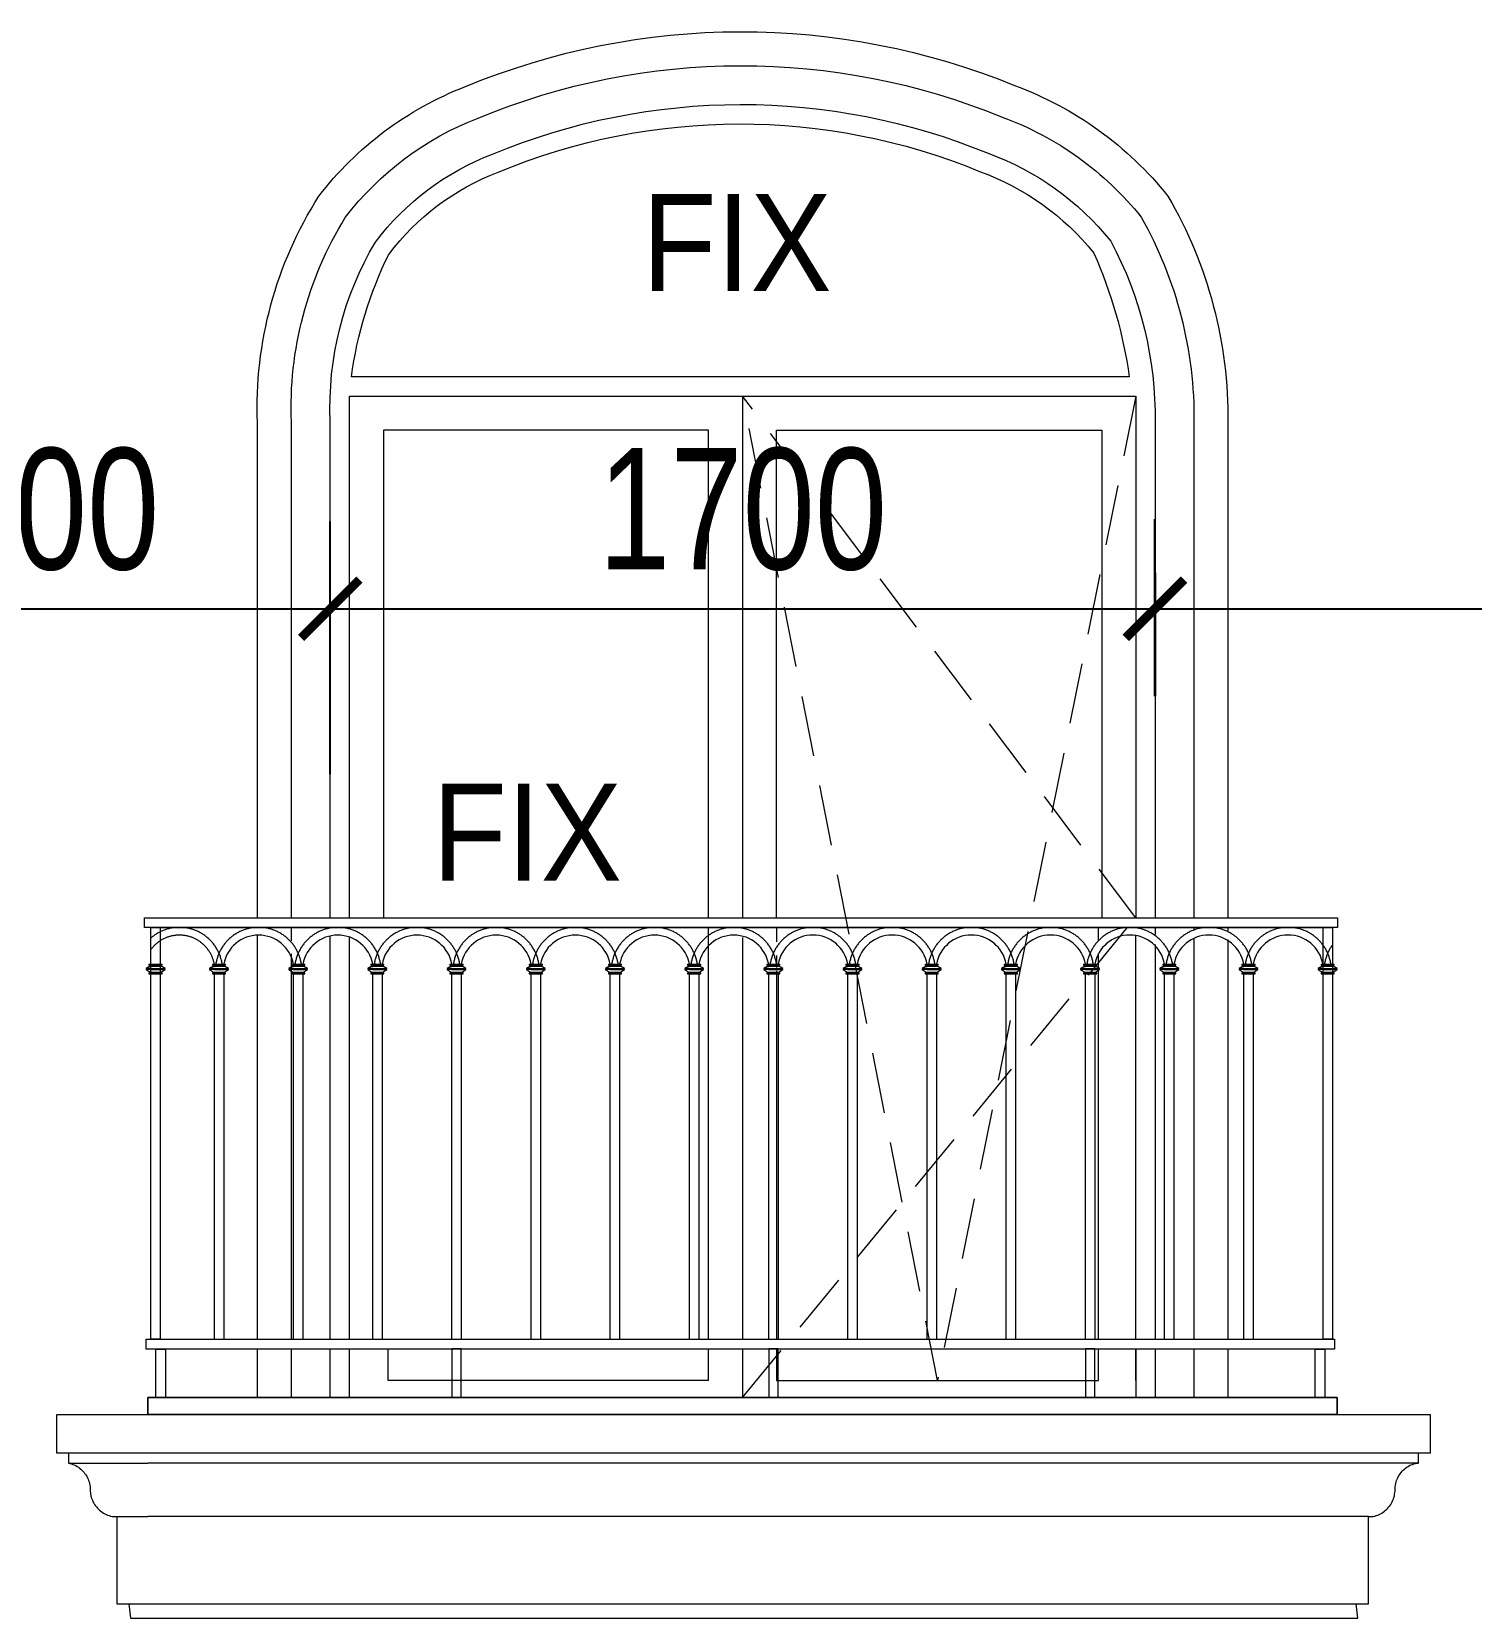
# Model space of a CAD drawing. Header units: millimetres. Extents: x -78046 to 260989, y -99288 to 158505.
# Drawn here: x 191406 to 194373, y 7547 to 10817 of the extents above; entities that cross this region are included whole.
import ezdxf
from ezdxf.xclip import XClip

# ---------------------------------------------------------------- set-up
doc = ezdxf.new("R2010")
doc.units = ezdxf.units.MM
doc.header["$LTSCALE"] = 100
doc.header["$XCLIPFRAME"] = 0
doc.header["$PDMODE"] = 98
doc.linetypes.add('HIDDEN', pattern=[0.375, 0.25, -0.125])
doc.layers.get('Defpoints').update_dxf_attribs({"lineweight": 13})
for name, color, linetype, lineweight in [('-DOOR', 137, 'Continuous', 9), ('-HATCH', 8, 'Continuous', 5), ('-HIDE', 3, 'HIDDEN', 13), ('-LINE1', 7, 'Continuous', 18), ('-TEXT', 7, 'Continuous', 15), ('-WALL', 4, 'Continuous', 35)]:
    doc.layers.add(name, color=color, linetype=linetype, lineweight=lineweight)
doc.styles.add('AVANH', font='VHAVAN_2.TTF', dxfattribs={"width": 0.8})
doc.styles.add('X-5M-DH-TUM1$0$AVANTH', font='arial.ttf', dxfattribs={"width": 0.9})
doc.dimstyles.new('C_100A3', dxfattribs={"dimscale": 100, "dimtxt": 2.5, "dimasz": 1.2, "dimexe": 1.8, "dimexo": 0, "dimgap": 0.75, "dimtad": 1, "dimdec": 0, "dimzin": 0, "dimdsep": 46, "dimtxsty": 'AVANH', "dimblk": 'ARCHTICK', "dimcen": 0, "dimdle": 1.8, "dimclrd": 256, "dimclre": 256, "dimclrt": 7, "dimadec": 0, "dimazin": 0, "dimtfac": 0.0001, "dimtdec": 0, "dimtix": 1, "dimtmove": 2, "dimatfit": 3, "dimldrblk": 'ARCHTICK', "dimfxl": 1.8, "dimtolj": 1, "dimtzin": 0, "dimarcsym": 0})

# ---------------------------------------------------------------- blocks, each defined once
blk = doc.blocks.new('lancan')
for p, q in [((-1.1, 968.8), (6547.2, 968.8)), ((161.6, 889), (153.4, 883.9)), ((153.4, 883.9), (153.4, 881.9)), ((163.2, 883.9), (153.4, 883.9)), ((159.2, 893), (159.2, 891)), ((159.2, 893), (163.2, 893)), ((159.2, 891), (161.6, 891)), ((161.6, 891), (161.6, 889)), ((161.6, 891), (163.2, 891)), ((161.6, 889), (184, 889)), ((163.2, 893), (182.4, 893)), ((182.4, 891), (163.2, 891)), ((163.2, 881.9), (163.2, 883.9)), ((163.2, 883.9), (182.4, 883.9)), ((182.4, 893), (186.4, 893)), ((182.4, 891), (184, 891)), ((182.4, 883.9), (182.4, 881.9)), ((182.4, 883.9), (192.2, 883.9)), ((184, 889), (184, 891)), ((184, 891), (186.4, 891)), ((192.2, 883.9), (184, 889)), ((186.4, 891), (186.4, 893)), ((192.2, 881.9), (192.2, 883.9)), ((324.8, 889), (316.6, 883.9)), ((316.6, 883.9), (316.6, 881.9)), ((326.4, 883.9), (316.6, 883.9)), ((322.4, 893), (322.4, 891)), ((322.4, 893), (326.4, 893)), ((322.4, 891), (324.8, 891)), ((324.8, 891), (324.8, 889)), ((324.8, 891), (326.4, 891)), ((324.8, 889), (347.2, 889)), ((326.4, 893), (345.6, 893)), ((345.6, 891), (326.4, 891)), ((326.4, 881.9), (326.4, 883.9)), ((326.4, 883.9), (345.6, 883.9)), ((345.6, 893), (349.6, 893)), ((345.6, 891), (347.2, 891)), ((345.6, 883.9), (345.6, 881.9)), ((345.6, 883.9), (355.4, 883.9)), ((347.2, 889), (347.2, 891)), ((347.2, 891), (349.6, 891)), ((355.4, 883.9), (347.2, 889)), ((349.6, 891), (349.6, 893)), ((355.4, 881.9), (355.4, 883.9)), ((488, 889), (479.8, 883.9)), ((479.8, 883.9), (479.8, 881.9)), ((489.6, 883.9), (479.8, 883.9)), ((485.6, 893), (485.6, 891)), ((485.6, 893), (489.6, 893)), ((485.6, 891), (488, 891)), ((488, 891), (488, 889)), ((488, 891), (489.6, 891)), ((488, 889), (510.4, 889)), ((489.6, 893), (508.8, 893)), ((508.8, 891), (489.6, 891)), ((489.6, 881.9), (489.6, 883.9)), ((489.6, 883.9), (508.8, 883.9)), ((508.8, 893), (512.8, 893)), ((508.8, 891), (510.4, 891)), ((508.8, 883.9), (508.8, 881.9)), ((508.8, 883.9), (518.6, 883.9)), ((510.4, 889), (510.4, 891)), ((510.4, 891), (512.8, 891)), ((518.6, 883.9), (510.4, 889)), ((512.8, 891), (512.8, 893)), ((518.6, 881.9), (518.6, 883.9)), ((651.2, 889), (643, 884)), ((643, 884), (643, 882)), ((652.8, 884), (643, 884)), ((648.8, 893), (648.8, 891)), ((648.8, 893), (652.8, 893)), ((648.8, 891), (651.2, 891)), ((651.2, 891), (651.2, 889)), ((651.2, 891), (652.8, 891)), ((651.2, 889), (673.6, 889)), ((652.8, 893), (672, 893)), ((672, 891), (652.8, 891)), ((652.8, 882), (652.8, 884)), ((652.8, 884), (672, 884)), ((672, 893), (676, 893)), ((672, 891), (673.6, 891)), ((672, 884), (672, 882)), ((672, 884), (681.8, 884)), ((673.6, 889), (673.6, 891)), ((673.6, 891), (676, 891)), ((681.8, 884), (673.6, 889)), ((676, 891), (676, 893)), ((681.8, 882), (681.8, 884)), ((814.4, 889), (806.2, 884)), ((806.2, 884), (806.2, 882)), ((816, 884), (806.2, 884)), ((812, 893), (812, 891)), ((812, 893), (816, 893)), ((812, 891), (814.4, 891)), ((814.4, 891), (814.4, 889)), ((814.4, 891), (816, 891)), ((814.4, 889), (836.8, 889)), ((816, 893), (835.2, 893)), ((835.2, 891), (816, 891)), ((816, 882), (816, 884)), ((816, 884), (835.2, 884)), ((835.2, 893), (839.2, 893)), ((835.2, 891), (836.8, 891)), ((835.2, 884), (835.2, 882)), ((835.2, 884), (845, 884)), ((836.8, 889), (836.8, 891)), ((836.8, 891), (839.2, 891)), ((845, 884), (836.8, 889)), ((839.2, 891), (839.2, 893)), ((845, 882), (845, 884)), ((977.6, 889), (969.4, 884)), ((969.4, 884), (969.4, 882)), ((979.2, 884), (969.4, 884)), ((975.2, 893), (975.2, 891)), ((975.2, 893), (979.2, 893)), ((975.2, 891), (977.6, 891)), ((977.6, 891), (977.6, 889)), ((977.6, 891), (979.2, 891)), ((977.6, 889), (1000, 889)), ((979.2, 893), (998.4, 893)), ((998.4, 891), (979.2, 891)), ((979.2, 882), (979.2, 884)), ((979.2, 884), (998.4, 884)), ((998.4, 893), (1002.4, 893)), ((998.4, 891), (1000, 891)), ((998.4, 884), (998.4, 882)), ((998.4, 884), (1008.2, 884)), ((1000, 889), (1000, 891)), ((1000, 891), (1002.4, 891)), ((1008.2, 884), (1000, 889)), ((1002.4, 891), (1002.4, 893)), ((1008.2, 882), (1008.2, 884)), ((1140.8, 889), (1132.6, 884)), ((1132.6, 884), (1132.6, 882)), ((1142.4, 884), (1132.6, 884)), ((1138.4, 893), (1138.4, 891)), ((1138.4, 893), (1142.4, 893)), ((1138.4, 891), (1140.8, 891)), ((1140.8, 891), (1140.8, 889)), ((1140.8, 891), (1142.4, 891)), ((1140.8, 889), (1163.2, 889)), ((1142.4, 893), (1161.6, 893)), ((1161.6, 891), (1142.4, 891)), ((1142.4, 882), (1142.4, 884)), ((1142.4, 884), (1161.6, 884)), ((1161.6, 893), (1165.6, 893)), ((1161.6, 891), (1163.2, 891)), ((1161.6, 884), (1161.6, 882)), ((1161.6, 884), (1171.4, 884)), ((1163.2, 889), (1163.2, 891)), ((1163.2, 891), (1165.6, 891)), ((1171.4, 884), (1163.2, 889)), ((1165.6, 891), (1165.6, 893)), ((1171.4, 882), (1171.4, 884)), ((1304, 889), (1295.8, 884)), ((1295.8, 884), (1295.8, 882)), ((1305.6, 884), (1295.8, 884)), ((1301.6, 893), (1301.6, 891)), ((1301.6, 893), (1305.6, 893)), ((1301.6, 891), (1304, 891)), ((1304, 891), (1304, 889)), ((1304, 891), (1305.6, 891)), ((1304, 889), (1326.4, 889)), ((1305.6, 893), (1324.8, 893)), ((1324.8, 891), (1305.6, 891)), ((1305.6, 882), (1305.6, 884)), ((1305.6, 884), (1324.8, 884)), ((1324.8, 893), (1328.8, 893)), ((1324.8, 891), (1326.4, 891)), ((1324.8, 884), (1324.8, 882)), ((1324.8, 884), (1334.6, 884)), ((1326.4, 889), (1326.4, 891)), ((1326.4, 891), (1328.8, 891)), ((1334.6, 884), (1326.4, 889)), ((1328.8, 891), (1328.8, 893)), ((1334.6, 882), (1334.6, 884)), ((1467.2, 889), (1459, 884)), ((1459, 884), (1459, 882)), ((1468.8, 884), (1459, 884)), ((1464.8, 893), (1464.8, 891)), ((1464.8, 893), (1468.8, 893)), ((1464.8, 891), (1467.2, 891)), ((1467.2, 891), (1467.2, 889)), ((1467.2, 891), (1468.8, 891)), ((1467.2, 889), (1489.6, 889)), ((1468.8, 893), (1488, 893)), ((1488, 891), (1468.8, 891)), ((1468.8, 882), (1468.8, 884)), ((1468.8, 884), (1488, 884)), ((1488, 893), (1492, 893)), ((1488, 891), (1489.6, 891)), ((1488, 884), (1488, 882)), ((1488, 884), (1497.8, 884)), ((1489.6, 889), (1489.6, 891)), ((1489.6, 891), (1492, 891)), ((1497.8, 884), (1489.6, 889)), ((1492, 891), (1492, 893)), ((1497.8, 882), (1497.8, 884)), ((1630.4, 889), (1622.2, 884)), ((1622.2, 884), (1622.2, 882)), ((1632, 884), (1622.2, 884)), ((1628, 893), (1628, 891)), ((1628, 893), (1632, 893)), ((1628, 891), (1630.4, 891)), ((1630.4, 891), (1630.4, 889)), ((1630.4, 891), (1632, 891)), ((1630.4, 889), (1652.8, 889)), ((1632, 893), (1651.2, 893)), ((1651.2, 891), (1632, 891)), ((1632, 882), (1632, 884)), ((1632, 884), (1651.2, 884)), ((1651.2, 893), (1655.2, 893)), ((1651.2, 891), (1652.8, 891)), ((1651.2, 884), (1651.2, 882)), ((1651.2, 884), (1661, 884)), ((1652.8, 889), (1652.8, 891)), ((1652.8, 891), (1655.2, 891)), ((1661, 884), (1652.8, 889)), ((1655.2, 891), (1655.2, 893)), ((1661, 882), (1661, 884)), ((1793.6, 889), (1785.4, 884)), ((1785.4, 884), (1785.4, 882)), ((1795.2, 884), (1785.4, 884)), ((1791.2, 893), (1791.2, 891)), ((1791.2, 893), (1795.2, 893)), ((1791.2, 891), (1793.6, 891)), ((1793.6, 891), (1793.6, 889)), ((1793.6, 891), (1795.2, 891)), ((1793.6, 889), (1816, 889)), ((1795.2, 893), (1814.4, 893)), ((1814.4, 891), (1795.2, 891)), ((1795.2, 882), (1795.2, 884)), ((1795.2, 884), (1814.4, 884)), ((1814.4, 893), (1818.4, 893)), ((1814.4, 891), (1816, 891)), ((1814.4, 884), (1814.4, 882)), ((1814.4, 884), (1824.2, 884)), ((1816, 889), (1816, 891)), ((1816, 891), (1818.4, 891)), ((1824.2, 884), (1816, 889)), ((1818.4, 891), (1818.4, 893)), ((1824.2, 882), (1824.2, 884)), ((1956.8, 889), (1948.5, 884)), ((1948.5, 884), (1948.5, 882)), ((1958.4, 884), (1948.5, 884)), ((1954.4, 893), (1954.4, 891)), ((1954.4, 893), (1958.4, 893)), ((1954.4, 891), (1956.8, 891)), ((1956.8, 891), (1956.8, 889)), ((1956.8, 891), (1958.4, 891)), ((1956.8, 889), (1979.2, 889)), ((1958.4, 893), (1977.6, 893)), ((1977.6, 891), (1958.4, 891)), ((1958.4, 882), (1958.4, 884)), ((1958.4, 884), (1977.6, 884)), ((1977.6, 893), (1981.6, 893)), ((1977.6, 891), (1979.2, 891)), ((1977.6, 884), (1977.6, 882)), ((1977.6, 884), (1987.4, 884)), ((1979.2, 889), (1979.2, 891)), ((1979.2, 891), (1981.6, 891)), ((1987.4, 884), (1979.2, 889)), ((1981.6, 891), (1981.6, 893)), ((1987.4, 882), (1987.4, 884)), ((2120, 889), (2111.7, 884)), ((2111.7, 884), (2111.7, 882)), ((2121.6, 884), (2111.7, 884)), ((2117.6, 893), (2117.6, 891)), ((2117.6, 893), (2121.6, 893)), ((2117.6, 891), (2120, 891)), ((2120, 891), (2120, 889)), ((2120, 891), (2121.6, 891)), ((2120, 889), (2142.4, 889)), ((2121.6, 893), (2140.8, 893)), ((2140.8, 891), (2121.6, 891)), ((2121.6, 882), (2121.6, 884)), ((2121.6, 884), (2140.8, 884)), ((2140.8, 893), (2144.8, 893)), ((2140.8, 891), (2142.4, 891)), ((2140.8, 884), (2140.8, 882)), ((2140.8, 884), (2150.6, 884)), ((2142.4, 889), (2142.4, 891)), ((2142.4, 891), (2144.8, 891)), ((2150.6, 884), (2142.4, 889)), ((2144.8, 891), (2144.8, 893)), ((2150.6, 882), (2150.6, 884)), ((2283.2, 889), (2274.9, 884)), ((2274.9, 884), (2274.9, 882)), ((2284.8, 884), (2274.9, 884)), ((2280.8, 893), (2280.8, 891)), ((2280.8, 893), (2284.8, 893)), ((2280.8, 891), (2283.2, 891)), ((2283.2, 891), (2283.2, 889)), ((2283.2, 891), (2284.8, 891)), ((2283.2, 889), (2305.6, 889)), ((2284.8, 893), (2304, 893)), ((2304, 891), (2284.8, 891)), ((2284.8, 882), (2284.8, 884)), ((2284.8, 884), (2304, 884)), ((2304, 893), (2308, 893)), ((2304, 891), (2305.6, 891)), ((2304, 884), (2304, 882)), ((2304, 884), (2313.8, 884)), ((2305.6, 889), (2305.6, 891)), ((2305.6, 891), (2308, 891)), ((2313.8, 884), (2305.6, 889)), ((2308, 891), (2308, 893)), ((2313.8, 882), (2313.8, 884)), ((2446.4, 889), (2438.1, 884)), ((2438.1, 884), (2438.1, 882)), ((2448, 884), (2438.1, 884)), ((2444, 893), (2444, 891)), ((2444, 893), (2448, 893)), ((2444, 891), (2446.4, 891)), ((2446.4, 891), (2446.4, 889)), ((2446.4, 891), (2448, 891)), ((2446.4, 889), (2468.8, 889)), ((2448, 893), (2467.2, 893)), ((2467.2, 891), (2448, 891)), ((2448, 882), (2448, 884)), ((2448, 884), (2467.2, 884)), ((2467.2, 893), (2471.2, 893)), ((2467.2, 891), (2468.8, 891)), ((2467.2, 884), (2467.2, 882)), ((2467.2, 884), (2477, 884)), ((153.4, 881.9), (161.6, 876.9)), ((163.2, 881.9), (153.4, 881.9)), ((159.2, 874.9), (159.2, 872.9)), ((159.2, 874.9), (161.6, 874.9)), ((159.2, 872.9), (163.2, 872.9)), ((161.6, 876.9), (161.6, 874.9)), ((161.6, 876.9), (184, 876.9)), ((161.6, 874.9), (163.2, 874.9)), ((163.2, 881.9), (182.4, 881.9)), ((182.4, 874.9), (163.2, 874.9)), ((163.2, 120), (163.2, 872.9)), ((163.2, 872.9), (182.4, 872.9)), ((182.4, 881.9), (192.2, 881.9)), ((182.4, 874.9), (184, 874.9)), ((182.4, 872.9), (182.4, 120)), ((182.4, 872.9), (186.4, 872.9)), ((184, 876.9), (192.2, 881.9)), ((184, 874.9), (184, 876.9)), ((184, 874.9), (186.4, 874.9)), ((186.4, 872.9), (186.4, 874.9)), ((316.6, 881.9), (324.8, 876.9)), ((326.4, 881.9), (316.6, 881.9)), ((322.4, 874.9), (322.4, 872.9)), ((322.4, 874.9), (324.8, 874.9)), ((322.4, 872.9), (326.4, 872.9)), ((324.8, 876.9), (324.8, 874.9)), ((324.8, 876.9), (347.2, 876.9)), ((324.8, 874.9), (326.4, 874.9)), ((326.4, 881.9), (345.6, 881.9)), ((345.6, 874.9), (326.4, 874.9)), ((326.4, 120), (326.4, 872.9)), ((326.4, 872.9), (345.6, 872.9)), ((345.6, 881.9), (355.4, 881.9)), ((345.6, 874.9), (347.2, 874.9)), ((345.6, 872.9), (345.6, 120)), ((345.6, 872.9), (349.6, 872.9)), ((347.2, 876.9), (355.4, 881.9)), ((347.2, 874.9), (347.2, 876.9)), ((347.2, 874.9), (349.6, 874.9)), ((349.6, 872.9), (349.6, 874.9)), ((479.8, 881.9), (488, 876.9)), ((489.6, 881.9), (479.8, 881.9)), ((485.6, 874.9), (485.6, 872.9)), ((485.6, 874.9), (488, 874.9)), ((485.6, 872.9), (489.6, 872.9)), ((488, 876.9), (488, 874.9)), ((488, 876.9), (510.4, 876.9)), ((488, 874.9), (489.6, 874.9)), ((489.6, 881.9), (508.8, 881.9)), ((508.8, 874.9), (489.6, 874.9)), ((489.6, 120), (489.6, 872.9)), ((489.6, 872.9), (508.8, 872.9)), ((508.8, 881.9), (518.6, 881.9)), ((508.8, 874.9), (510.4, 874.9)), ((508.8, 872.9), (508.8, 120)), ((508.8, 872.9), (512.8, 872.9)), ((510.4, 876.9), (518.6, 881.9)), ((510.4, 874.9), (510.4, 876.9)), ((510.4, 874.9), (512.8, 874.9)), ((512.8, 872.9), (512.8, 874.9)), ((643, 882), (651.2, 876.9)), ((652.8, 882), (643, 882)), ((648.8, 874.9), (648.8, 872.9)), ((648.8, 874.9), (651.2, 874.9)), ((648.8, 872.9), (652.8, 872.9)), ((651.2, 876.9), (651.2, 874.9)), ((651.2, 876.9), (673.6, 876.9)), ((651.2, 874.9), (652.8, 874.9)), ((652.8, 882), (672, 882)), ((672, 874.9), (652.8, 874.9)), ((652.8, 120), (652.8, 872.9)), ((652.8, 872.9), (672, 872.9)), ((672, 882), (681.8, 882)), ((672, 874.9), (673.6, 874.9)), ((672, 872.9), (672, 120)), ((672, 872.9), (676, 872.9)), ((673.6, 876.9), (681.8, 882)), ((673.6, 874.9), (673.6, 876.9)), ((673.6, 874.9), (676, 874.9)), ((676, 872.9), (676, 874.9)), ((806.2, 882), (814.4, 876.9)), ((816, 882), (806.2, 882)), ((812, 874.9), (812, 872.9)), ((812, 874.9), (814.4, 874.9)), ((812, 872.9), (816, 872.9)), ((814.4, 876.9), (814.4, 874.9)), ((814.4, 876.9), (836.8, 876.9)), ((814.4, 874.9), (816, 874.9)), ((816, 882), (835.2, 882)), ((835.2, 874.9), (816, 874.9)), ((816, 120), (816, 872.9)), ((816, 872.9), (835.2, 872.9)), ((835.2, 882), (845, 882)), ((835.2, 874.9), (836.8, 874.9)), ((835.2, 872.9), (835.2, 120)), ((835.2, 872.9), (839.2, 872.9)), ((836.8, 876.9), (845, 882)), ((836.8, 874.9), (836.8, 876.9)), ((836.8, 874.9), (839.2, 874.9)), ((839.2, 872.9), (839.2, 874.9)), ((969.4, 882), (977.6, 876.9)), ((979.2, 882), (969.4, 882)), ((975.2, 874.9), (975.2, 872.9)), ((975.2, 874.9), (977.6, 874.9)), ((975.2, 872.9), (979.2, 872.9)), ((977.6, 876.9), (977.6, 874.9)), ((977.6, 876.9), (1000, 876.9)), ((977.6, 874.9), (979.2, 874.9)), ((979.2, 882), (998.4, 882)), ((998.4, 874.9), (979.2, 874.9)), ((979.2, 120), (979.2, 872.9)), ((979.2, 872.9), (998.4, 872.9)), ((998.4, 882), (1008.2, 882)), ((998.4, 874.9), (1000, 874.9)), ((998.4, 872.9), (998.4, 120)), ((998.4, 872.9), (1002.4, 872.9)), ((1000, 876.9), (1008.2, 882)), ((1000, 874.9), (1000, 876.9)), ((1000, 874.9), (1002.4, 874.9)), ((1002.4, 872.9), (1002.4, 874.9)), ((1132.6, 882), (1140.8, 876.9)), ((1142.4, 882), (1132.6, 882)), ((1138.4, 874.9), (1138.4, 872.9)), ((1138.4, 874.9), (1140.8, 874.9)), ((1138.4, 872.9), (1142.4, 872.9)), ((1140.8, 876.9), (1140.8, 874.9)), ((1140.8, 876.9), (1163.2, 876.9)), ((1140.8, 874.9), (1142.4, 874.9)), ((1142.4, 882), (1161.6, 882)), ((1161.6, 874.9), (1142.4, 874.9)), ((1142.4, 120), (1142.4, 872.9)), ((1142.4, 872.9), (1161.6, 872.9)), ((1161.6, 882), (1171.4, 882)), ((1161.6, 874.9), (1163.2, 874.9)), ((1161.6, 872.9), (1161.6, 120)), ((1161.6, 872.9), (1165.6, 872.9)), ((1163.2, 876.9), (1171.4, 882)), ((1163.2, 874.9), (1163.2, 876.9)), ((1163.2, 874.9), (1165.6, 874.9)), ((1165.6, 872.9), (1165.6, 874.9)), ((1295.8, 882), (1304, 876.9)), ((1305.6, 882), (1295.8, 882)), ((1301.6, 874.9), (1301.6, 872.9)), ((1301.6, 874.9), (1304, 874.9)), ((1301.6, 872.9), (1305.6, 872.9)), ((1304, 876.9), (1304, 874.9)), ((1304, 876.9), (1326.4, 876.9)), ((1304, 874.9), (1305.6, 874.9)), ((1305.6, 882), (1324.8, 882)), ((1324.8, 874.9), (1305.6, 874.9)), ((1305.6, 120), (1305.6, 872.9)), ((1305.6, 872.9), (1324.8, 872.9)), ((1324.8, 882), (1334.6, 882)), ((1324.8, 874.9), (1326.4, 874.9)), ((1324.8, 872.9), (1324.8, 120)), ((1324.8, 872.9), (1328.8, 872.9)), ((1326.4, 876.9), (1334.6, 882)), ((1326.4, 874.9), (1326.4, 876.9)), ((1326.4, 874.9), (1328.8, 874.9)), ((1328.8, 872.9), (1328.8, 874.9)), ((1459, 882), (1467.2, 876.9)), ((1468.8, 882), (1459, 882)), ((1464.8, 874.9), (1464.8, 872.9)), ((1464.8, 874.9), (1467.2, 874.9)), ((1464.8, 872.9), (1468.8, 872.9)), ((1467.2, 876.9), (1467.2, 874.9)), ((1467.2, 876.9), (1489.6, 876.9)), ((1467.2, 874.9), (1468.8, 874.9)), ((1468.8, 882), (1488, 882)), ((1488, 874.9), (1468.8, 874.9)), ((1468.8, 120), (1468.8, 872.9)), ((1468.8, 872.9), (1488, 872.9)), ((1488, 882), (1497.8, 882)), ((1488, 874.9), (1489.6, 874.9)), ((1488, 872.9), (1488, 120)), ((1488, 872.9), (1492, 872.9)), ((1489.6, 876.9), (1497.8, 882)), ((1489.6, 874.9), (1489.6, 876.9)), ((1489.6, 874.9), (1492, 874.9)), ((1492, 872.9), (1492, 874.9)), ((1622.2, 882), (1630.4, 876.9)), ((1632, 882), (1622.2, 882)), ((1628, 874.9), (1628, 872.9)), ((1628, 874.9), (1630.4, 874.9)), ((1628, 872.9), (1632, 872.9)), ((1630.4, 876.9), (1630.4, 874.9)), ((1630.4, 876.9), (1652.8, 876.9)), ((1630.4, 874.9), (1632, 874.9)), ((1632, 882), (1651.2, 882)), ((1651.2, 874.9), (1632, 874.9)), ((1632, 120), (1632, 872.9)), ((1632, 872.9), (1651.2, 872.9)), ((1651.2, 882), (1661, 882)), ((1651.2, 874.9), (1652.8, 874.9)), ((1651.2, 872.9), (1651.2, 120)), ((1651.2, 872.9), (1655.2, 872.9)), ((1652.8, 876.9), (1661, 882)), ((1652.8, 874.9), (1652.8, 876.9)), ((1652.8, 874.9), (1655.2, 874.9)), ((1655.2, 872.9), (1655.2, 874.9)), ((1785.4, 882), (1793.6, 876.9)), ((1795.2, 882), (1785.4, 882)), ((1791.2, 874.9), (1791.2, 872.9)), ((1791.2, 874.9), (1793.6, 874.9)), ((1791.2, 872.9), (1795.2, 872.9)), ((1793.6, 876.9), (1793.6, 874.9)), ((1793.6, 876.9), (1816, 876.9)), ((1793.6, 874.9), (1795.2, 874.9)), ((1795.2, 882), (1814.4, 882)), ((1814.4, 874.9), (1795.2, 874.9)), ((1795.2, 120), (1795.2, 872.9)), ((1795.2, 872.9), (1814.4, 872.9)), ((1814.4, 882), (1824.2, 882)), ((1814.4, 874.9), (1816, 874.9)), ((1814.4, 872.9), (1814.4, 120)), ((1814.4, 872.9), (1818.4, 872.9)), ((1816, 876.9), (1824.2, 882)), ((1816, 874.9), (1816, 876.9)), ((1816, 874.9), (1818.4, 874.9)), ((1818.4, 872.9), (1818.4, 874.9)), ((1948.5, 882), (1956.8, 876.9)), ((1958.4, 882), (1948.5, 882)), ((1954.4, 874.9), (1954.4, 872.9)), ((1954.4, 874.9), (1956.8, 874.9)), ((1954.4, 872.9), (1958.4, 872.9)), ((1956.8, 876.9), (1956.8, 874.9)), ((1956.8, 876.9), (1979.2, 876.9)), ((1956.8, 874.9), (1958.4, 874.9)), ((1958.4, 882), (1977.6, 882)), ((1977.6, 874.9), (1958.4, 874.9)), ((1958.4, 120), (1958.4, 872.9)), ((1958.4, 872.9), (1977.6, 872.9)), ((1977.6, 882), (1987.4, 882)), ((1977.6, 874.9), (1979.2, 874.9)), ((1977.6, 872.9), (1977.6, 120)), ((1977.6, 872.9), (1981.6, 872.9)), ((1979.2, 876.9), (1987.4, 882)), ((1979.2, 874.9), (1979.2, 876.9)), ((1979.2, 874.9), (1981.6, 874.9)), ((1981.6, 872.9), (1981.6, 874.9)), ((2111.7, 882), (2120, 876.9)), ((2121.6, 882), (2111.7, 882)), ((2117.6, 874.9), (2117.6, 872.9)), ((2117.6, 874.9), (2120, 874.9)), ((2117.6, 872.9), (2121.6, 872.9)), ((2120, 876.9), (2120, 874.9)), ((2120, 876.9), (2142.4, 876.9)), ((2120, 874.9), (2121.6, 874.9)), ((2121.6, 882), (2140.8, 882)), ((2140.8, 874.9), (2121.6, 874.9)), ((2121.6, 120), (2121.6, 872.9)), ((2121.6, 872.9), (2140.8, 872.9)), ((2140.8, 882), (2150.6, 882)), ((2140.8, 874.9), (2142.4, 874.9)), ((2140.8, 872.9), (2140.8, 120)), ((2140.8, 872.9), (2144.8, 872.9)), ((2142.4, 876.9), (2150.6, 882)), ((2142.4, 874.9), (2142.4, 876.9)), ((2142.4, 874.9), (2144.8, 874.9)), ((2144.8, 872.9), (2144.8, 874.9)), ((2274.9, 882), (2283.2, 876.9)), ((2284.8, 882), (2274.9, 882)), ((2280.8, 874.9), (2280.8, 872.9)), ((2280.8, 874.9), (2283.2, 874.9)), ((2280.8, 872.9), (2284.8, 872.9)), ((2283.2, 876.9), (2283.2, 874.9)), ((2283.2, 876.9), (2305.6, 876.9)), ((2283.2, 874.9), (2284.8, 874.9)), ((2284.8, 882), (2304, 882)), ((2304, 874.9), (2284.8, 874.9)), ((2284.8, 120), (2284.8, 872.9)), ((2284.8, 872.9), (2304, 872.9)), ((2304, 882), (2313.8, 882)), ((2304, 874.9), (2305.6, 874.9)), ((2304, 872.9), (2304, 120)), ((2304, 872.9), (2308, 872.9)), ((2305.6, 876.9), (2313.8, 882)), ((2305.6, 874.9), (2305.6, 876.9)), ((2305.6, 874.9), (2308, 874.9)), ((2308, 872.9), (2308, 874.9)), ((2438.1, 882), (2446.4, 876.9)), ((2448, 882), (2438.1, 882)), ((2444, 874.9), (2444, 872.9)), ((2444, 874.9), (2446.4, 874.9)), ((2444, 872.9), (2448, 872.9)), ((2446.4, 876.9), (2446.4, 874.9)), ((2446.4, 876.9), (2468.8, 876.9)), ((2446.4, 874.9), (2448, 874.9)), ((2448, 882), (2467.2, 882)), ((2467.2, 874.9), (2448, 874.9)), ((2448, 120), (2448, 872.9)), ((2448, 872.9), (2467.2, 872.9)), ((2467.2, 882), (2477, 882)), ((2467.2, 874.9), (2468.8, 874.9)), ((2467.2, 872.9), (2467.2, 120)), ((2467.2, 872.9), (2471.2, 872.9)), ((-1.1, 120), (6547.2, 120)), ((-1.1, 100), (6547.2, 100)), ((-1.1, 0), (6547.2, 0))]:
    blk.add_line(p, q)
for points in [[(672, 100), (652.8, 100), (652.8, 0), (672, 0)], [(1324.8, 100), (1305.6, 100), (1305.6, 0), (1324.8, 0)], [(1977.6, 100), (1958.4, 100), (1958.4, 0), (1977.6, 0)]]:
    blk.add_lwpolyline(points, close=True)
for centre, radius, start, end in [((91.2, 879.7), 89.2, 8.5304, 171.4696), ((91.2, 879.7), 73.2, 10.4137, 169.5863), ((254.4, 879.7), 89.2, 8.5304, 171.4696), ((254.4, 879.7), 73.2, 10.4137, 169.5863), ((417.6, 879.7), 89.2, 8.5304, 171.4696), ((417.6, 879.7), 73.2, 10.4137, 169.5863), ((580.8, 879.7), 89.2, 8.5304, 171.4696), ((580.8, 879.7), 73.2, 10.4137, 169.5863), ((744, 879.7), 89.2, 8.5304, 171.4696), ((744, 879.7), 73.2, 10.4137, 169.5863), ((907.2, 879.7), 89.2, 8.5304, 171.4696), ((907.2, 879.7), 73.2, 10.4137, 169.5863), ((1070.4, 879.7), 89.2, 8.5304, 171.4696), ((1070.4, 879.7), 73.2, 10.4137, 169.5863), ((1233.6, 879.7), 89.2, 8.5304, 171.4696), ((1233.6, 879.7), 73.2, 10.4137, 169.5863), ((1396.8, 879.8), 89.2, 8.5304, 171.4696), ((1396.8, 879.8), 73.2, 10.4137, 169.5863), ((1560, 879.8), 89.2, 8.5304, 171.4696), ((1560, 879.8), 73.2, 10.4137, 169.5863), ((1723.2, 879.8), 89.2, 8.5304, 171.4696), ((1723.2, 879.8), 73.2, 10.4137, 169.5863), ((1886.4, 879.8), 89.2, 8.5304, 171.4696), ((1886.4, 879.8), 73.2, 10.4137, 169.5863), ((2049.6, 879.8), 89.2, 8.5304, 171.4696), ((2049.6, 879.8), 73.2, 10.4137, 169.5863), ((2212.8, 879.8), 89.2, 8.5304, 171.4696), ((2212.8, 879.8), 73.2, 10.4137, 169.5863), ((2376, 879.8), 89.2, 8.5304, 171.4696), ((2376, 879.8), 73.2, 10.4137, 169.5863), ((2539.2, 879.8), 89.2, 8.5304, 171.4696), ((2539.2, 879.8), 73.2, 10.4137, 169.5863)]:
    blk.add_arc(centre, radius, start, end)
blk = doc.blocks.new('_ARCHTICK')
at = {"const_width": 0.15}
blk.add_lwpolyline([(-0.5, -0.5), (0.5, 0.5)], dxfattribs=at)
blk = doc.blocks.new('*D110')
at = {"layer": 'Defpoints', "lineweight": -2, "transparency": 16777216}
for p, q in [((192021.1, 9545.2), (192021.1, 9807.4)), ((193721.1, 9701.6), (193721.1, 9447.4)), ((191841.1, 9627.4), (193901.1, 9627.4))]:
    blk.add_line(p, q, dxfattribs=at)
at = {"layer": 'Defpoints', "color": 0, "transparency": 16777216}
for p in [(193721.1, 9701.6), (193721.1, 9627.4), (192021.1, 9545.2)]:
    blk.add_point(p, dxfattribs=at)
at = {"layer": 'Defpoints', "lineweight": -2, "transparency": 16777216, "xscale": 120, "yscale": 120, "zscale": 120, "rotation": 180}
blk.add_blockref('_ARCHTICK', (192021.1, 9627.4), dxfattribs=at)
at = {"layer": 'Defpoints', "lineweight": -2, "transparency": 16777216, "xscale": 120, "yscale": 120, "zscale": 120}
blk.add_blockref('_ARCHTICK', (193721.1, 9627.4), dxfattribs=at)
at = {"layer": 'Defpoints', "color": 7, "transparency": 16777216, "insert": (192871.1, 9831.7), "char_height": 250, "attachment_point": 5, "style": 'AVANH'}
blk.add_mtext('\\A1;1700', dxfattribs=at)
blk = doc.blocks.new('*D124')
at = {"layer": 'Defpoints', "lineweight": -2, "transparency": 16777216}
for p, q in [((193720.1, 9812), (193720.1, 9447.4)), ((195720.3, 9764.1), (195720.3, 9447.4)), ((193540.1, 9627.4), (195900.3, 9627.4))]:
    blk.add_line(p, q, dxfattribs=at)
at = {"layer": 'Defpoints', "color": 0, "transparency": 16777216}
for p in [(193720.1, 9812), (195720.3, 9764.1), (195720.3, 9627.4)]:
    blk.add_point(p, dxfattribs=at)
at = {"layer": 'Defpoints', "lineweight": -2, "transparency": 16777216, "xscale": 120, "yscale": 120, "zscale": 120, "rotation": 180}
blk.add_blockref('_ARCHTICK', (193720.1, 9627.4), dxfattribs=at)
at = {"layer": 'Defpoints', "lineweight": -2, "transparency": 16777216, "xscale": 120, "yscale": 120, "zscale": 120}
blk.add_blockref('_ARCHTICK', (195720.3, 9627.4), dxfattribs=at)
at = {"layer": 'Defpoints', "color": 7, "transparency": 16777216, "insert": (194720.2, 9831.7), "char_height": 250, "attachment_point": 5, "style": 'AVANH'}
blk.add_mtext('\\A1;2000', dxfattribs=at)
blk = doc.blocks.new('*D150')
at = {"layer": 'Defpoints', "lineweight": -2, "transparency": 16777216}
for p, q in [((190721.4, 9318.6), (190721.4, 9807.4)), ((192021.1, 9286.2), (192021.1, 9807.4)), ((190541.4, 9627.4), (192201.1, 9627.4))]:
    blk.add_line(p, q, dxfattribs=at)
at = {"layer": 'Defpoints', "color": 0, "transparency": 16777216}
for p in [(192021.1, 9627.4), (190721.4, 9318.6), (192021.1, 9286.2)]:
    blk.add_point(p, dxfattribs=at)
at = {"layer": 'Defpoints', "lineweight": -2, "transparency": 16777216, "xscale": 120, "yscale": 120, "zscale": 120, "rotation": 180}
blk.add_blockref('_ARCHTICK', (190721.4, 9627.4), dxfattribs=at)
at = {"layer": 'Defpoints', "lineweight": -2, "transparency": 16777216, "xscale": 120, "yscale": 120, "zscale": 120}
blk.add_blockref('_ARCHTICK', (192021.1, 9627.4), dxfattribs=at)
at = {"layer": 'Defpoints', "color": 7, "transparency": 16777216, "insert": (191371.3, 9831.7), "char_height": 250, "attachment_point": 5, "style": 'AVANH'}
blk.add_mtext('\\A1;1300', dxfattribs=at)

msp = doc.modelspace()

# ---------------------------------------------------------------- linework, layer by layer
at = {"layer": '-DOOR', "lineweight": 9}
for p, q in [((192871, 10065.3), (192871, 8990.6)), ((192801, 8121.7), (192801, 8970.6)), ((192941, 8970.6), (192941, 8941.2)), ((193604.5, 8943.4), (193604.5, 8970.6)), ((193681, 8969.9), (193681, 8970.6)), ((192061, 8121.7), (192061, 8950.6)), ((192871, 8949.6), (192871, 8121.7)), ((193681, 8121.7), (193681, 8953.7)), ((192941, 8912.5), (192941, 8888.3)), ((193604.5, 8121.7), (193604.5, 8916.6)), ((192941, 8881.2), (192941, 8121.7)), ((192061, 8001.7), (192061, 8101.7)), ((192140.5, 8036.7), (192140.5, 8101.7)), ((192801, 8036.7), (192801, 8101.7)), ((192871, 8101.7), (192871, 8001.7)), ((192941, 8101.7), (192941, 8036.7)), ((193604.5, 8036.7), (193604.5, 8101.7)), ((193681, 8101.7), (193681, 8001.7)), ((193681, 8036.7), (193681, 8101.7)), ((192801, 8036.7), (192140.5, 8036.7)), ((192941, 8036.7), (193604.5, 8036.7))]:
    msp.add_line(p, q, dxfattribs=at)
msp.add_lwpolyline([(193667.7, 10105.3), (192064.9, 10105.3, -0.082399), (192141.8, 10357.8, -0.141135), (192366.9, 10527.1, -0.198913), (193359.3, 10528.7, -0.137392), (193594.9, 10360.2, -0.069813)], format="xyb", close=True, dxfattribs=at)
for points in [[(192061, 8990.6), (192061, 10065.3), (193681, 10065.3), (193681, 8990.6)], [(192801, 8990.6), (192801, 9995.3), (192131, 9995.3), (192131, 8990.6)], [(192941, 8990.6), (192941, 9995.3), (193611, 9995.3), (193611, 8990.6)]]:
    msp.add_lwpolyline(points, dxfattribs=at)
at = {"layer": '-HATCH'}
for p, q in [((191647.6, 8894.7), (191647.6, 8892.7)), ((191647.6, 8894.7), (191651.6, 8894.7)), ((191651.6, 8894.7), (191670.8, 8894.7)), ((191670.8, 8894.7), (191674.8, 8894.7)), ((191674.8, 8892.7), (191674.8, 8894.7)), ((194063.1, 8894.7), (194063.1, 8892.7)), ((194063.1, 8894.7), (194067.1, 8894.7)), ((194067.1, 8894.7), (194086.3, 8894.7)), ((194086.3, 8894.7), (194090.3, 8894.7)), ((194090.3, 8892.7), (194090.3, 8894.7)), ((191650, 8890.7), (191641.8, 8885.7)), ((191641.8, 8885.7), (191641.8, 8883.7)), ((191651.6, 8885.7), (191641.8, 8885.7)), ((191641.8, 8883.7), (191650, 8878.7)), ((191651.6, 8883.7), (191641.8, 8883.7)), ((191647.6, 8892.7), (191650, 8892.7)), ((191647.6, 8876.7), (191647.6, 8874.7)), ((191647.6, 8876.7), (191650, 8876.7)), ((191647.6, 8874.7), (191651.6, 8874.7)), ((191650, 8892.7), (191650, 8890.7)), ((191650, 8892.7), (191651.6, 8892.7)), ((191650, 8890.7), (191672.4, 8890.7)), ((191650, 8878.7), (191650, 8876.7)), ((191650, 8878.7), (191672.4, 8878.7)), ((191650, 8876.7), (191651.6, 8876.7)), ((191670.8, 8892.7), (191651.6, 8892.7)), ((191651.6, 8883.7), (191651.6, 8885.7)), ((191651.6, 8885.7), (191670.8, 8885.7)), ((191651.6, 8883.7), (191670.8, 8883.7)), ((191670.8, 8876.7), (191651.6, 8876.7)), ((191651.6, 8874.7), (191670.8, 8874.7)), ((191670.8, 8892.7), (191672.4, 8892.7)), ((191670.8, 8885.7), (191670.8, 8883.7)), ((191670.8, 8885.7), (191680.6, 8885.7)), ((191670.8, 8883.7), (191680.6, 8883.7)), ((191670.8, 8876.7), (191672.4, 8876.7)), ((191670.8, 8874.7), (191674.8, 8874.7)), ((191672.4, 8890.7), (191672.4, 8892.7)), ((191672.4, 8892.7), (191674.8, 8892.7)), ((191680.6, 8885.7), (191672.4, 8890.7)), ((191672.4, 8878.7), (191680.6, 8883.7)), ((191672.4, 8876.7), (191672.4, 8878.7)), ((191672.4, 8876.7), (191674.8, 8876.7)), ((191674.8, 8874.7), (191674.8, 8876.7)), ((191680.6, 8883.7), (191680.6, 8885.7)), ((194065.5, 8890.7), (194057.3, 8885.7)), ((194057.3, 8885.7), (194057.3, 8883.7)), ((194067.1, 8885.7), (194057.3, 8885.7)), ((194057.3, 8883.7), (194065.5, 8878.7)), ((194067.1, 8883.7), (194057.3, 8883.7)), ((194063.1, 8892.7), (194065.5, 8892.7)), ((194063.1, 8876.7), (194063.1, 8874.7)), ((194063.1, 8876.7), (194065.5, 8876.7)), ((194063.1, 8874.7), (194067.1, 8874.7)), ((194065.5, 8892.7), (194065.5, 8890.7)), ((194065.5, 8892.7), (194067.1, 8892.7)), ((194065.5, 8890.7), (194087.9, 8890.7)), ((194065.5, 8878.7), (194065.5, 8876.7)), ((194065.5, 8878.7), (194087.9, 8878.7)), ((194065.5, 8876.7), (194067.1, 8876.7)), ((194086.3, 8892.7), (194067.1, 8892.7)), ((194067.1, 8883.7), (194067.1, 8885.7)), ((194067.1, 8885.7), (194086.3, 8885.7)), ((194067.1, 8883.7), (194086.3, 8883.7)), ((194086.3, 8876.7), (194067.1, 8876.7)), ((194067.1, 8874.7), (194086.3, 8874.7)), ((194086.3, 8892.7), (194087.9, 8892.7)), ((194086.3, 8885.7), (194086.3, 8883.7)), ((194086.3, 8885.7), (194096.2, 8885.7)), ((194086.3, 8883.7), (194096.2, 8883.7)), ((194086.3, 8876.7), (194087.9, 8876.7)), ((194086.3, 8874.7), (194090.3, 8874.7)), ((194087.9, 8890.7), (194087.9, 8892.7)), ((194087.9, 8892.7), (194090.3, 8892.7)), ((194096.2, 8885.7), (194087.9, 8890.7)), ((194087.9, 8878.7), (194096.2, 8883.7)), ((194087.9, 8876.7), (194087.9, 8878.7)), ((194087.9, 8876.7), (194090.3, 8876.7)), ((194090.3, 8874.7), (194090.3, 8876.7)), ((194096.2, 8883.7), (194096.2, 8885.7)), ((191481.4, 7866.7), (191645.4, 7866.7)), ((194096.6, 7866.7), (191645.4, 7866.7)), ((194263.6, 7866.7), (194096.6, 7866.7)), ((191581.4, 7756.7), (191645.4, 7756.7)), ((194096.6, 7756.7), (191645.4, 7756.7)), ((194160.6, 7756.7), (194096.6, 7756.7)), ((191606.4, 7576.7), (194135.6, 7576.7))]:
    msp.add_line(p, q, dxfattribs=at)
msp.add_lwpolyline([(191941.1, 8990.6), (191941.1, 10012, -0.149368), (192052, 10433.5, -0.13859), (192325.7, 10638.6, -0.198134), (193406.1, 10640.6, -0.136837), (193692.6, 10434.3, -0.13169), (193801.1, 10010.8), (193801.1, 8990.6)], format="xyb", dxfattribs=at)
for points in [[(191638.4, 8990.6), (194096.7, 8990.6), (194096.7, 8970.6), (191638.4, 8970.6)], [(191651.6, 8970.6), (191670.8, 8970.6), (191670.8, 8121.7), (191651.6, 8121.7)], [(194067.1, 8970.6), (194086.3, 8970.6), (194086.3, 8121.7), (194067.1, 8121.7)], [(191641.6, 8121.7), (194090.7, 8121.7), (194090.7, 8101.7), (191641.6, 8101.7)], [(191661.6, 8101.7), (191681.6, 8101.7), (191681.6, 8001.7), (191661.6, 8001.7)], [(194050.7, 8101.7), (194070.7, 8101.7), (194070.7, 8001.7), (194050.7, 8001.7)]]:
    msp.add_lwpolyline(points, close=True, dxfattribs=at)
for points in [[(191941.1, 8943.1), (191941.1, 8970.6)], [(193801.1, 8970.6), (193801.1, 8964.1)], [(193801.1, 8946.4), (193801.1, 8121.7)], [(191941.1, 8121.7), (191941.1, 8916.1)], [(191941.1, 8001.7), (191941.1, 8101.7)], [(193801.1, 8102.4), (193801.1, 8001.7)]]:
    msp.add_lwpolyline(points, dxfattribs=at)
at = {"layer": '-HIDE', "ltscale": 5}
for p, q in [((193681, 8990.6), (192871, 10065.3)), ((192871, 8001.7), (193681, 8990.6))]:
    msp.add_line(p, q, dxfattribs=at)
msp.add_lwpolyline([(193681, 10065.3), (193272.7, 8036.7), (192871, 10065.3)], dxfattribs=at)
at = {"layer": '-LINE1', "color": 0, "lineweight": 20}
for points in [[(191645.4, 8001.7), (194096.6, 8001.7), (194096.6, 7966.7), (191645.4, 7966.7)], [(191645.4, 7966.7), (194096.6, 7966.7), (194096.6, 8001.7), (191645.4, 8001.7)], [(191457.4, 7966.7), (194287.6, 7966.7), (194287.6, 7886.7), (191457.4, 7886.7)], [(194160.6, 7756.7), (194170.6, 7756.7), (194173.7, 7757.5), (194176.8, 7758.4), (194179.8, 7759.4), (194182.7, 7760.7), (194185.6, 7762.1), (194188.4, 7763.7), (194191.1, 7765.4), (194193.7, 7767.3), (194196.2, 7769.3), (194198.5, 7771.5), (194200.8, 7773.8), (194202.9, 7776.2), (194204.8, 7778.7), (194206.6, 7781.4), (194208.3, 7784.1), (194209.8, 7787), (194211.1, 7789.9), (194212.3, 7792.9), (194213.3, 7795.9), (194214.1, 7799), (194214.7, 7802.2), (194215.2, 7805.3), (194215.5, 7808.5), (194215.7, 7814.9), (194215.9, 7818.1), (194216.4, 7821.3), (194217, 7824.5), (194217.8, 7827.6), (194218.8, 7830.6), (194220, 7833.6), (194221.3, 7836.5), (194222.8, 7839.3), (194224.5, 7842.1), (194226.3, 7844.7), (194228.2, 7847.3), (194230.3, 7849.7), (194232.6, 7852), (194234.9, 7854.2), (194237.4, 7856.2), (194240, 7858.1), (194242.7, 7859.8), (194245.5, 7861.4), (194248.4, 7862.8), (194251.3, 7864), (194254.4, 7865.1), (194257.4, 7866), (194263.6, 7866.7), (194263.6, 7886.7), (191481.4, 7886.7), (191481.4, 7866.7), (191484.5, 7866), (191487.6, 7865.1), (191490.6, 7864), (191493.6, 7862.8), (191496.5, 7861.4), (191499.3, 7859.8), (191502, 7858.1), (191504.6, 7856.2), (191507, 7854.2), (191509.4, 7852), (191511.6, 7849.7), (191513.7, 7847.3), (191515.7, 7844.7), (191517.5, 7842.1), (191519.2, 7839.3), (191520.7, 7836.5), (191522, 7833.6), (191523.2, 7830.6), (191524.2, 7827.6), (191525, 7824.5), (191525.6, 7821.3), (191526.1, 7818.1), (191526.3, 7814.9), (191526.5, 7808.5), (191526.8, 7805.3), (191527.2, 7802.2), (191527.9, 7799), (191528.7, 7795.9), (191529.7, 7792.9), (191530.9, 7789.9), (191532.2, 7787), (191533.7, 7784.1), (191535.3, 7781.4), (191537.2, 7778.7), (191539.1, 7776.2), (191541.2, 7773.8), (191543.4, 7771.5), (191545.8, 7769.3), (191548.3, 7767.3), (191550.9, 7765.4), (191553.6, 7763.7), (191556.4, 7762.1), (191559.3, 7760.7), (191562.2, 7759.4), (191565.2, 7758.4), (191568.3, 7757.5), (191571.4, 7756.7), (191581.4, 7756.7), (191581.4, 7576.7), (191606.4, 7576.7), (191609.4, 7546.7), (194138.6, 7546.7), (194135.6, 7576.7), (194160.6, 7576.7)]]:
    msp.add_lwpolyline(points, close=True, dxfattribs=at)
at = {"layer": '-WALL', "color": 0, "lineweight": 20}
for points in [[(191871.1, 8990.6), (191871.1, 10010.4, -0.152144), (191997.6, 10477.6, -0.137519), (192299.7, 10703.6, -0.197755), (193431.5, 10705.8, -0.136574), (193747.6, 10477.6, -0.135341), (193871.1, 10010.4), (193871.1, 8990.6)], [(192021.1, 8990.6), (192021.1, 10013.9, -0.145245), (192114.1, 10383.1, -0.140158), (192355.4, 10564.3, -0.198633), (193377.2, 10566, -0.13719), (193629.7, 10384.9, -0.126424), (193721.1, 10011.2), (193721.1, 8990.6)]]:
    msp.add_lwpolyline(points, format="xyb", dxfattribs=at)
for points in [[(191871.1, 8970.5), (191871.1, 8970.6)], [(192021.1, 8968.7), (192021.1, 8970.6)], [(193721.1, 8970.6), (193721.1, 8955.9)], [(193871.1, 8970.6), (193871.1, 8963.1)], [(191871.1, 8121.7), (191871.1, 8954.5)], [(192021.1, 8121.7), (192021.1, 8952.3)], [(193721.1, 8935.7), (193721.1, 8121.7)], [(193871.1, 8945.2), (193871.1, 8121.7)], [(191871.1, 8001.7), (191871.1, 8101.7)], [(192021.1, 8001.7), (192021.1, 8101.7)], [(193721.1, 8101.7), (193721.1, 8001.7)], [(193871.1, 8101.7), (193871.1, 8001.7)]]:
    msp.add_lwpolyline(points, dxfattribs=at)

# ---------------------------------------------------------------- block references
at = {"layer": '-HATCH'}
ref = msp.add_blockref('lancan', (191619.1, 8001.8), dxfattribs=at)
XClip(ref).set_block_clipping_path([(32.438618537, -0.0357976484), (2467.191222131, 968.8014651193)])

# ---------------------------------------------------------------- texts
at = {"layer": '-TEXT', "color": 2, "style": 'X-5M-DH-TUM1$0$AVANTH', "width": 0.9}
for p in [(192663.5, 10281.9), (192231.3, 9066.7)]:
    msp.add_text('FIX', height=200, dxfattribs=at).set_placement(p)

# ---------------------------------------------------------------- dimensions: what is measured, and where the dimension line sits
at = {"layer": 'Defpoints', "color": 2}
for base, p1, p2, picture, middle in [((192021.1, 9627.4), (190721.4, 9318.6), (192021.1, 9286.2), '*D150', (191371.3, 9831.7)), ((193721.1, 9627.4), (192021.1, 9545.2), (193721.1, 9701.6), '*D110', (192871.1, 9831.7)), ((195720.3, 9627.4), (193720.1, 9812), (195720.3, 9764.1), '*D124', (194720.2, 9831.7))]:
    dim = msp.add_linear_dim(base=base, p1=p1, p2=p2, dimstyle='C_100A3', dxfattribs=at)
    dim.commit()
    dim.dimension.update_dxf_attribs({"geometry": picture, "text_midpoint": middle})

doc.saveas('drawing.dxf')
